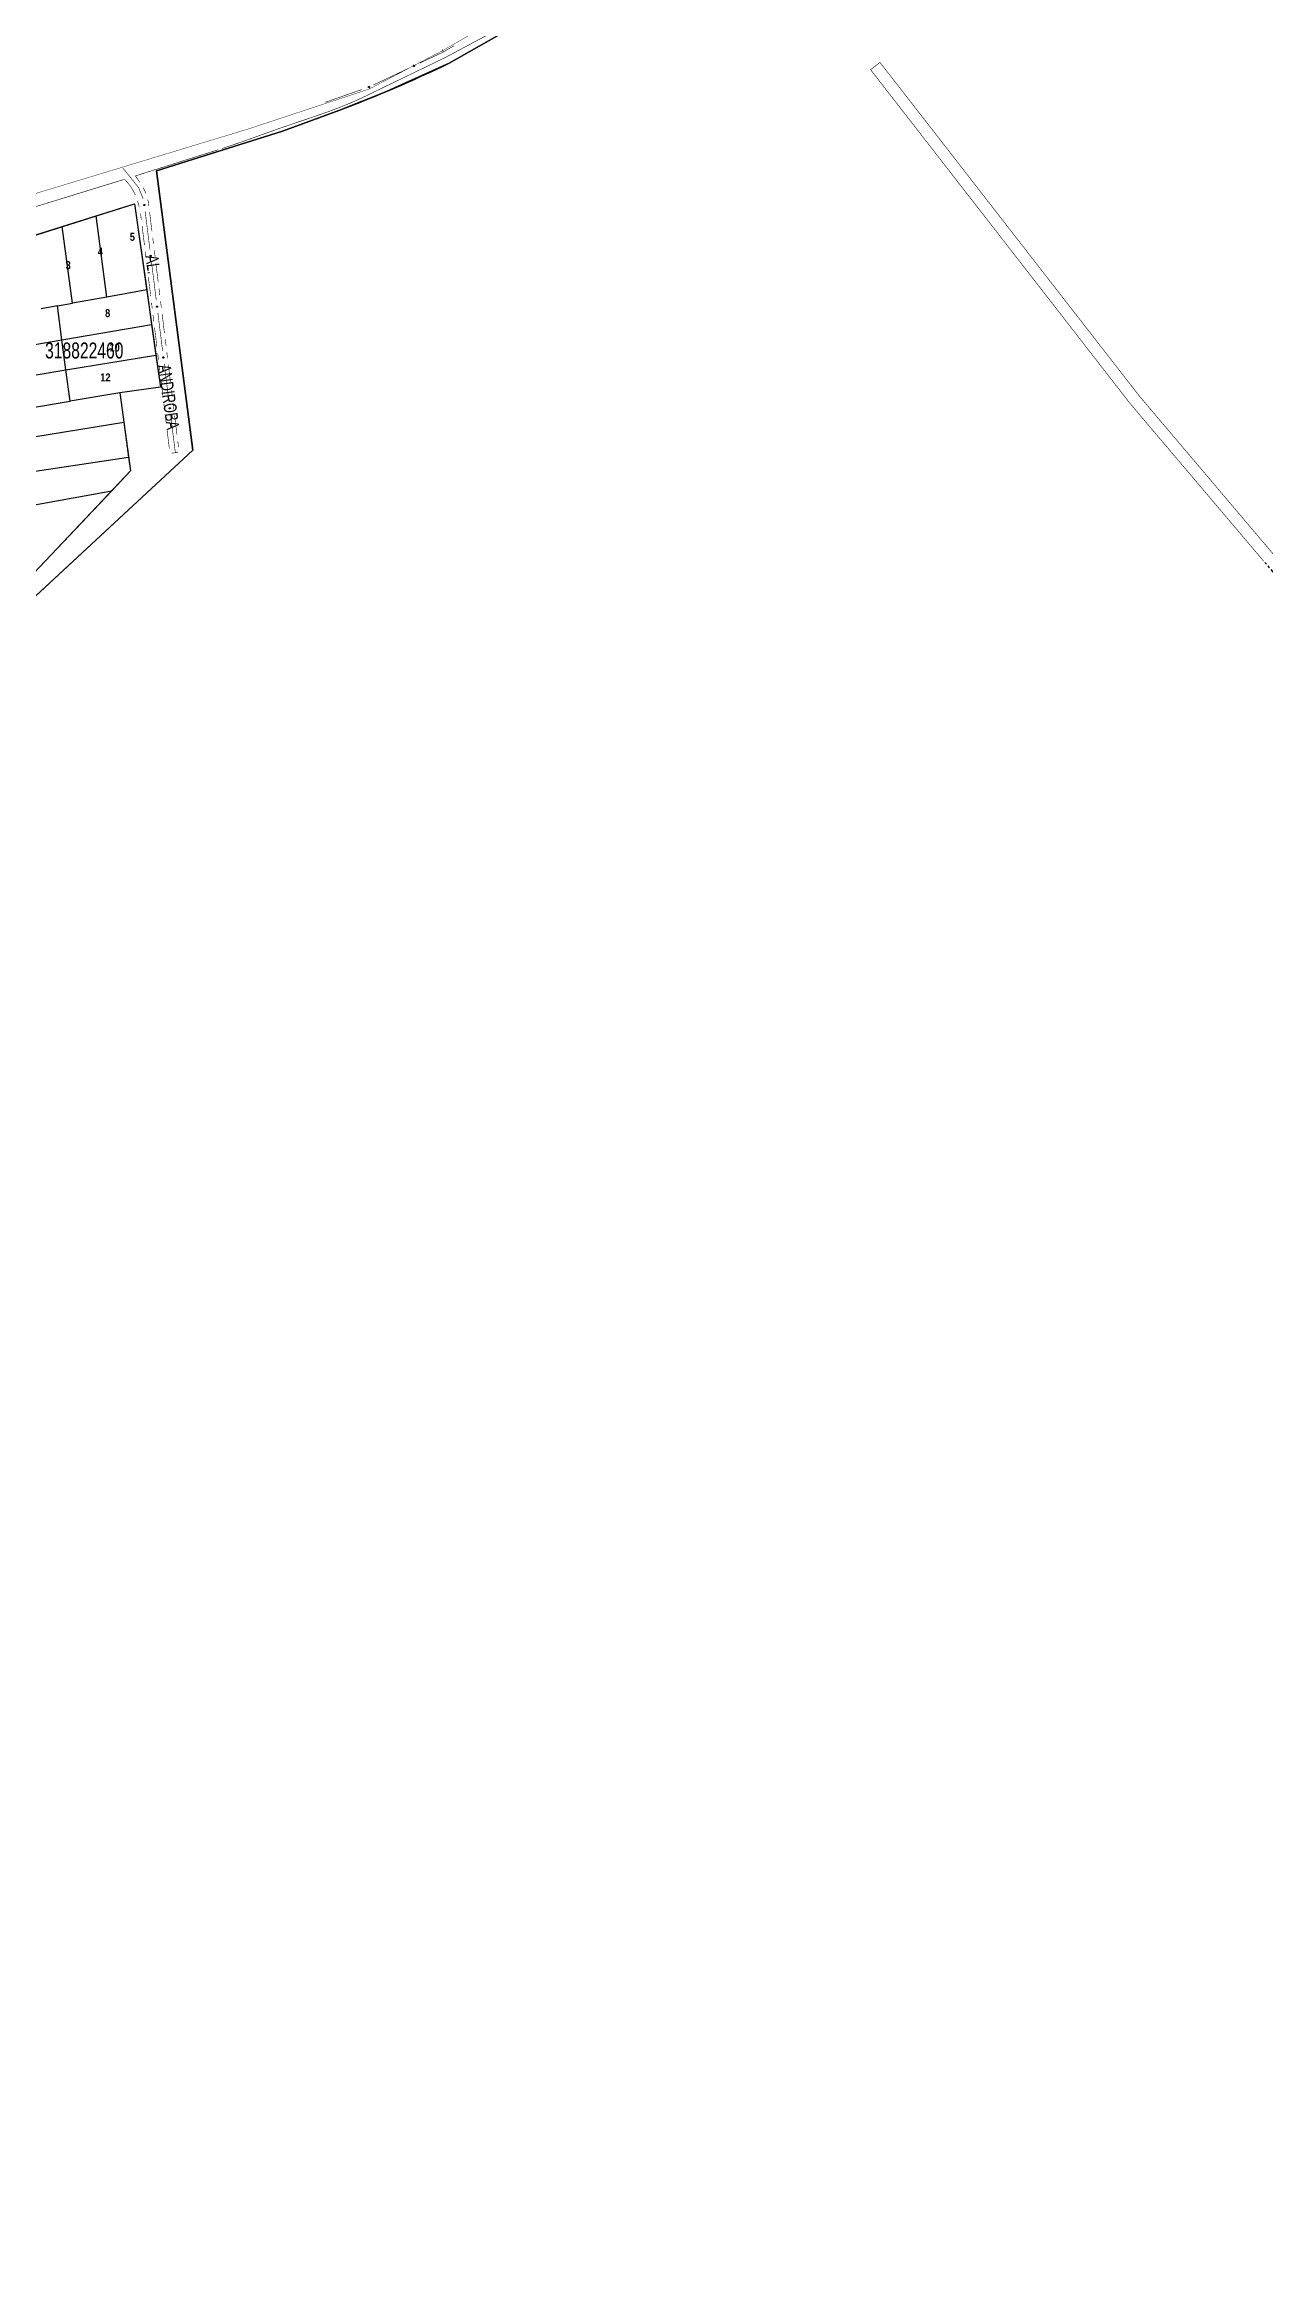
# Model space of a CAD drawing. Extents: x 203591 to 208218, y 4854879 to 4857795.
# Drawn here: x 205558 to 205939, y 4855493 to 4856185 of the extents above; entities that cross this region are included whole.
import ezdxf
from ezdxf.enums import TextEntityAlignment as Align

# ---------------------------------------------------------------- set-up
doc = ezdxf.new("R2010")
doc.units = 0
doc.header["$LTSCALE"] = 1.5
doc.header["$MEASUREMENT"] = 0
doc.linetypes.add('PHANTOMX2', pattern=[5, 2.5, -0.5, 0.5, -0.5, 0.5, -0.5])
for name, color, linetype in [('CD-MALHA-LOTES', 40, 'CONTINUOUS'), ('CD_TXT_QUADRA', 7, 'CONTINUOUS'), ('LM-LIM-SETOR-FISCAL', 7, 'CONTINUOUS'), ('RU-QUADRAS', 210, 'CONTINUOUS'), ('SV-EIXO-ROD-ESTR', 7, 'CONTINUOUS'), ('SV-EIXO-RUA-N-PAV', 6, 'CONTINUOUS'), ('SV-EST-M-N-PAV', 1, 'PHANTOMX2'), ('SV-EST-MUNIC-PAV', 20, 'CONTINUOUS'), ('SV-RUA-NAO-PAV-S-GUIA-C-GUIA', 7, 'PHANTOMX2'), ('SV-TXT-RUA-N-PAV-S-GUIA-C-GUIA', 7, 'CONTINUOUS'), ('Th_NmrPorta', 7, 'CONTINUOUS')]:
    doc.layers.add(name, color=color, linetype=linetype)
doc.styles.add('ARIAL', font='ARIAL.TTF')
doc.styles.get("Standard").update_dxf_attribs({"font": 'swisscbo.ttf'})
doc.linetypes.add('Limite', pattern='A,20,-3,[130,ltypeshp.shx,S=6.35,R=0,X=0,Y=0],-3,20', length=46)

msp = doc.modelspace()

# ---------------------------------------------------------------- linework, layer by layer
at = {"layer": 'CD-MALHA-LOTES', "linetype": 'Continuous', "flags": 128}
for points in [[(205706.25, 4856190.98), (205684.36, 4856178.6), (205664.07, 4856169.47), (205649.94, 4856163.84), (205632.26, 4856157.4), (205592.99, 4856144.99), (205604.26, 4856057.69), (205566.89, 4856023), (205206.64, 4855688.61)], [(205574.07, 4856130.88), (205586.05, 4856134.66), (205589.92, 4856107.76)], [(205553.6, 4856124.42), (205563.49, 4856127.54)], [(205563.49, 4856127.54), (205574.07, 4856130.88)], [(205566.69, 4856103.62), (205563.49, 4856127.54)], [(205577.44, 4856105.53), (205574.07, 4856130.88)], [(205561.98, 4856102.78), (205566.69, 4856103.62)], [(205577.44, 4856105.53), (205566.69, 4856103.62)], [(205589.92, 4856107.76), (205577.44, 4856105.53)], [(205589.92, 4856107.76), (205591.44, 4856096.99)], [(205561.98, 4856102.78), (205556.88, 4856101.87)], [(205563.41, 4856092.16), (205561.98, 4856102.78)], [(205563.41, 4856092.16), (205591.44, 4856096.99)], [(205591.44, 4856096.99), (205592.79, 4856087.41)], [(205537.33, 4856087.66), (205563.41, 4856092.16)], [(205564.67, 4856082.77), (205563.41, 4856092.16)], [(205564.67, 4856082.77), (205592.79, 4856087.41)], [(205592.79, 4856087.41), (205594.2, 4856077.36), (205581.46, 4856075.57)], [(205538.56, 4856078.45), (205564.67, 4856082.77)], [(205565.98, 4856072.99), (205564.67, 4856082.77)], [(205539.86, 4856068.64), (205565.98, 4856072.99)], [(205581.46, 4856075.57), (205565.98, 4856072.99)], [(205581.46, 4856075.57), (205582.72, 4856066.4)], [(205541.05, 4856059.71), (205582.72, 4856066.4)], [(205582.72, 4856066.4), (205584.22, 4856055.49)], [(205542.44, 4856049.21), (205584.22, 4856055.49)], [(205584.22, 4856055.49), (205584.81, 4856051.2)], [(205584.81, 4856051.2), (205578.97, 4856045.01)], [(205543.84, 4856038.68), (205578.97, 4856045.01)], [(205578.97, 4856045.01), (205558.18, 4856023)], [(205558.18, 4856023), (205547.7, 4856011.9)]]:
    msp.add_lwpolyline(points, dxfattribs=at)
at = {"layer": 'LM-LIM-SETOR-FISCAL', "linetype": 'Limite', "ltscale": 0.1, "const_width": 0.13, "flags": 128}
msp.add_lwpolyline([(205796.415, 4856248.315), (205682.51, 4856182.65), (205659.3, 4856170.51), (205621.44, 4856158.01), (205507.35, 4856123.37), (205407.36, 4856092.31), (205394.74, 4856089.5), (205362.25, 4856082.61), (205354.69, 4856080.34), (205337.55, 4856076.77), (205289.87, 4856073.56), (205229.36, 4856070.3), (205219.27, 4856069.56), (205147.92, 4856065.7), (205113.32, 4856064.4), (205090.92, 4856063.16), (205009.9, 4856058.92), (204851.88, 4856050.7), (204687.08, 4856042.13), (204637.14, 4856038.78), (204603.03, 4856036.66), (204553.89, 4856035.32), (204520.66, 4856035.13), (204502.57, 4856037.61), (204484.57, 4856041.23), (204412.67, 4856060.75), (204330.68, 4856083.79), (204299.16, 4856093.11), (204270.41, 4856101.78), (204253.26, 4856107.22), (204244.69, 4856110.17), (204218.41, 4856111.79), (204202.69, 4856112.17), (204189.55, 4856111.98), (204142.89, 4856109.12), (204035.38, 4856102.27), (203993.42, 4856098.93), (203985.94, 4856098.57), (203969, 4856097.51), (203907.01, 4856092.75), (203828.45, 4856087.6), (203806.83, 4856085.89), (203745.43, 4856081.58), (203724.99, 4856080.15), (203677.22, 4856076.56), (203633.71, 4856071.22), (203591.04, 4856063.51), (203660.37, 4856023.03), (203705.27, 4855996.41), (203743.77, 4855973.31), (203818.31, 4855928.72), (203887.09, 4855887.86), (203952.66, 4855848.85), (204025, 4855805.96), (204088.2, 4855766.95), (204107.49, 4855755.62), (204177.8, 4855715.26), (204283.05, 4855651.55), (204316.3, 4855629.3), (204344.05, 4855608.74), (204359.413431, 4855596.133587), (204366.73, 4855590.13), (204395.58, 4855561.78), (204414.87, 4855540.12), (204436.53, 4855514.57), (204458.95, 4855485.04), (204486.36, 4855444.86), (204505.82, 4855416.26), (204534.16, 4855377.59), (204568.85, 4855328.27), (204604.98, 4855276.24), (204637.1, 4855229.79), (204661.77, 4855193.9), (204679.77, 4855167.91), (204703.32, 4855133.45), (204736.81, 4855084.64), (204752.67, 4855062.31), (204783.23, 4855019.37), (204803.12, 4854991.18), (204834.249649, 4854948.199642), (204845.64, 4854959.83), (204876.75, 4854964.71), (204914.35, 4854970.84), (204996.87, 4854983.31), (205090.66, 4854997.71), (205105.98, 4854999.94), (205187.94, 4855012.05), (205245.94, 4855021.11), (205272.68, 4855025.85), (205289.82, 4855028.52), (205353.63, 4855038.1), (205379.87, 4855044.32), (205380.17, 4855053.59), (205399.55, 4855054.95), (205426.54, 4855056.03), (205437.99, 4855056.62), (205499.63, 4855060.67), (205539.31, 4855063.19), (205567.09, 4855064.98), (205582.41, 4855066.09), (205635.91, 4855070), (205692.95, 4855073.42), (205739.37, 4855076.32), (205755.85, 4855076.88), (205779.09, 4855078.91), (205796.39, 4855080.33), (205832.27, 4855082.2), (205855.36, 4855083.58), (205884.96, 4855084.97), (205904.85, 4855085.43), (205945.85, 4855088.06), (205975.45, 4855089.94), (205990.04, 4855090.61), (206010.45, 4855091.62), (206021.42, 4855091.93), (206022.38, 4855094.63), (206023.19, 4855099.07), (206023.73, 4855105.32), (206023.73, 4855114.57), (206023.61, 4855122.77), (206023.73, 4855128.91), (206023.31, 4855148.74), (206059.09, 4855155.08), (206090.43, 4855139.24), (206138.56, 4855111.07), (206178.75, 4855088.19), (206206.79, 4855072.52), (206222.46, 4855062.86), (206230.38, 4855057.64), (206237.19, 4855052.51), (206245.02, 4855046.96), (206277.61, 4855028.92), (206315.11, 4855009.06), (206322.43, 4855004.94), (206334.61, 4854998.15), (206344.05, 4854991.94), (206370.01, 4854978.16), (206377.13, 4854974.52), (206383.62, 4854970.88), (206391.86, 4854965.97), (206400.96, 4854960.99), (206409.67, 4854956.24), (206418.06, 4854951.81), (206428.03, 4854946.58), (206436.74, 4854941.99), (206446.39, 4854936.45), (206454.94, 4854931.86), (206463.33, 4854927.27), (206473.94, 4854921.41), (206483.44, 4854916.66), (206493.49, 4854911.28), (206502.2, 4854906.53), (206509.16, 4854902.73), (206517.55, 4854899.17), (206528.48, 4854896), (206549.69, 4854889.67), (206564.41, 4854883.97), (206567.2, 4854879.08), (206570.83, 4854883.26), (206576.05, 4854891.17), (206582.86, 4854902.57), (206588.24, 4854910.17), (206594.1, 4854919.67), (206601.38, 4854929.09), (206611.99, 4854937.95), (206625.76, 4854949.98), (206640.32, 4854965.18), (206646.34, 4854973.73), (206650.93, 4854980.7), (206656.31, 4854989.4), (206659.8, 4854993.84), (206666.37, 4855000.56), (206674.91, 4855008.32), (206682.51, 4855016.24), (206687.1, 4855021.3), (206689.8, 4855026.21), (206695.97, 4855035.87), (206702.46, 4855046.95), (206709.74, 4855060.01), (206715.44, 4855068.88), (206721.77, 4855075.21), (206727.79, 4855082.65), (206732.22, 4855088.66), (206736.5, 4855097.05), (206739.58, 4855106.79), (206740.85, 4855116.29), (206741.17, 4855125.63), (206741.64, 4855134.02), (206741.17, 4855142.09), (206742.12, 4855150.72), (206742.75, 4855160.06), (206742.43, 4855173.36), (206743.07, 4855183.81), (206745.76, 4855192.36), (206748.45, 4855197.74), (206758.11, 4855205.5), (206768.24, 4855208.82), (206775.2, 4855210.56), (206778.84, 4855212.3), (206783.44, 4855216.26), (206786.6, 4855221.64), (206789.29, 4855225.29), (206792.14, 4855229.4), (206795.63, 4855232.73), (206801.01, 4855234.47), (206808.45, 4855236.21), (206816.52, 4855237.63), (206822.22, 4855240.17), (206827.6, 4855242.54), (206831.4, 4855244.28), (206836.63, 4855244.44), (206839.95, 4855243.97), (206842.19, 4855243.65), (206845.62, 4855240.46), (206849.62, 4855235.99), (206854.58, 4855232.12), (206859.64, 4855229.78), (206864.76, 4855227.39), (206870.2, 4855225.04), (206874.73, 4855222.3), (206878.92, 4855219.29), (206882.98, 4855215.83), (206887.98, 4855212.7), (206893.95, 4855209.85), (206900.29, 4855207.85), (206907.15, 4855206.19), (206913.73, 4855205.04), (206920.81, 4855203.6), (206927.56, 4855201.94), (206933.6, 4855200.48), (206939.89, 4855199.17), (206945.67, 4855197.5), (206951.88, 4855196.77), (206955.646692, 4855197.169441), (206957.306662, 4855197.34315), (206961.862616, 4855199.664984), (206966.527907, 4855198.429918), (206972.051755, 4855197.762708), (206977.408644, 4855196.392723), (206983.226231, 4855195.866614), (206988.517313, 4855195.575902), (206994.381656, 4855194.986132), (206999.439545, 4855194.39722), (207005.614593, 4855193.621657), (207012.363297, 4855193.601324), (207017.572169, 4855195.36525), (207023.03395, 4855199.405412), (207027.732957, 4855202.047994), (207032.274552, 4855204.906141), (207036.833943, 4855207.976499), (207041.709791, 4855210.664404), (207047.645836, 4855212.460922), (207053.627362, 4855214.050921), (207060.025663, 4855216.416757), (207065.622577, 4855219.182648), (207071.297192, 4855222.28006), (207076.000549, 4855226.442043), (207079.81713, 4855231.025691), (207081.103271, 4855236.760794), (207082.59759, 4855241.307754), (207088.023389, 4855243.939561), (207090.578395, 4855249.590665), (207089.808985, 4855256.17649), (207088.296416, 4855261.394437), (207091.682817, 4855264.782116), (207096.437455, 4855266.14688), (207101.10609, 4855269.633922), (207105.023599, 4855274.180832), (207109.741577, 4855275.556417), (207115.560457, 4855275.105675), (207120.834136, 4855274.222138), (207125.843848, 4855273.366924), (207131.736831, 4855271.630579), (207137.125757, 4855270.101991), (207140.28442, 4855270.079902), (207149.515925, 4855272.920652), (207159.750695, 4855279.150512), (207168.205506, 4855287.160332), (207178.440276, 4855293.835183), (207190.455007, 4855299.175063), (207198.909818, 4855306.294903), (207210.479558, 4855312.524764), (207226.054209, 4855320.312089), (207238.95892, 4855331.88183), (207248.7487, 4855350.571411), (207250.973651, 4855379.940753), (207256.758521, 4855404.860194), (207263.433371, 4855423.994765), (207271.888182, 4855446.689256), (207282.567942, 4855472.943668), (207294.805168, 4855494.970674), (207326.84445, 4855524.340016), (207365.558582, 4855558.159258), (207387.072345, 4855586.866424), (207407.157013, 4855615.155159), (207422.962295, 4855638.924947), (207434.532036, 4855666.069339), (207438.091956, 4855689.65381), (207436.311996, 4855734.152813), (207437.646966, 4855776.64936), (207435.867006, 4855804.683732), (207437.201976, 4855838.502973), (207442.986846, 4855862.087445), (207450.106687, 4855888.786846), (207460.341457, 4855908.811397), (207484.893222, 4855935.842551), (207514.888754, 4855951.474025), (207555.868566, 4855955.698748), (207618.394465, 4855944.291996), (207657.684388, 4855935.842551), (207679.230475, 4855930.772883), (207701.081061, 4855927.500978), (207727.335472, 4855933.285849), (207757.594794, 4855943.075629), (207797.198906, 4855948.41551), (207840.362939, 4855943.520619), (207880.857031, 4855931.060899), (207908.46854, 4855922.081144), (207928.081857, 4855916.750273), (207978.978222, 4855907.32502), (207988.919986, 4855905.773418), (208022.363859, 4855902.136547), (208058.853041, 4855901.246567), (208090.002343, 4855903.026527), (208114.955167, 4855908.683361), (208130.682304, 4855913.813432), (208161.847626, 4855928.407512), (208188.891822, 4855948.61949), (208218.286591, 4855981.057933), (208187.445907, 4855991.449903), (208165.321069, 4856010.222493), (208159.224361, 4856022.94), (208156.58974, 4856039.12589), (208148.685879, 4856065.472094), (208141.72335, 4856085.385589), (208131.121743, 4856100.600365), (208114.978287, 4856123.563692), (208106.091421, 4856139.449948), (208093.205298, 4856162.116022), (208084.73682, 4856199.326829), (208076.797221, 4856229.27502), (208073.616124, 4856257.1496), (208067.838157, 4856284.431712), (208065.021572, 4856320.096316), (208063.518292, 4856367.226456), (208062.416051, 4856397.165935), (208051.054374, 4856419.94066), (208041.168955, 4856425.250761), (208034.147983, 4856457.455812), (208021.67975, 4856492.348298), (208031.159526, 4856541.689942), (208020.976111, 4856586.808408), (208019.467809, 4856600.268866), (208028.327718, 4856624.553543), (208027.926294, 4856671.90573), (208026.162133, 4856750.628679), (208030.440265, 4856795.701991), (208034.406877, 4856848.418794), (208036.125381, 4856871.257936), (208022.299519, 4856927.922659), (208010.560024, 4856953.886397), (208008.303255, 4856989.771934), (207999.795743, 4857038.357717), (207992.204293, 4857055.360826), (207973.187812, 4857100.767903), (207964.482023, 4857136.653753), (207955.32649, 4857174.790688), (207947.06, 4857205.66), (207936.24, 4857242.09), (207927.67, 4857273.58), (207918.98, 4857320.37), (207891.61, 4857379.79), (207864.78, 4857442.58), (207832.53, 4857508.13), (207814.62, 4857556.12), (207809.96, 4857575.68), (207785.03, 4857617.04), (207772.89, 4857638.07), (207748.63, 4857685.56), (207726.14, 4857726.05), (207670.54, 4857791.94), (207637.716929, 4857752.579866), (207327.499503, 4857249.046871), (207320.676618, 4857251.493261), (207314.080136, 4857253.877844), (207301.63279, 4857226.347664), (207278.712679, 4857178.433894), (207276.5774, 4857174.787641), (207262.892453, 4857152.57806), (207252.462304, 4857134.399802), (207240.885989, 4857115.917861), (207229.906692, 4857098.269253), (207214.91377, 4857077.033986), (207202.397592, 4857060.643753), (207187.795384, 4857042.763498), (207183.851205, 4857038.068132), (207172.84771, 4857025.964287), (207149.87276, 4857002.228535), (207122.979462, 4856978.24558), (207115.279823, 4856971.792429), (207096.554824, 4856956.721089), (207093.179038, 4856954.256239), (207063.969674, 4856931.265115), (207039.009706, 4856911.05036), (207002.55255, 4856880.952023), (206995.622513, 4856875.427191), (206955.697742, 4856843.197587), (206925.76, 4856819.17), (206889.95, 4856790.29), (206863.87, 4856769.12), (206847.05, 4856755.62), (206812.934473, 4856729.478313), (206791.2, 4856713), (206771.48, 4856697.98), (206751.62, 4856684.07), (206724.81, 4856665.42), (206695.34, 4856644.45), (206670.42, 4856628.03), (206663.08, 4856623.07), (206633.21, 4856602.21), (206600.85, 4856580.16), (206591.4, 4856573.83), (206573.31, 4856561.53), (206563.13, 4856555.38), (206553.22, 4856549.54), (206544.9, 4856545.03), (206536.19, 4856541.04), (206524.84, 4856536.19), (206513.22, 4856531.58), (206498.3, 4856526.31), (206481.81, 4856521.39), (206460.98, 4856515.61), (206436.55, 4856509.25), (206404.85, 4856501.32), (206376.503498, 4856494.172169), (206338.854515, 4856484.264542), (206332.61, 4856481.61), (206321.41, 4856478.45), (206309.98, 4856474.91), (206297.27, 4856470.73), (206283.09, 4856465.93), (206265.98, 4856460.4), (206237.37, 4856450.17), (206227.79, 4856446.64), (206207.64, 4856438.98), (206187.88, 4856431.02), (206170.1, 4856423.58), (206145.59, 4856412.49), (206123.09, 4856402.3), (206095.56, 4856389.84), (206084.72388, 4856385.188271), (206064.4, 4856375.95), (206043.92, 4856366.69), (206002.95, 4856348.23), (205973.98, 4856334.81), (205918.83, 4856309.59), (205889.94, 4856296.39), (205871.28, 4856287.81), (205863.09, 4856283.51), (205834.67, 4856269.04), (205796.415, 4856248.315)], dxfattribs=at)
at = {"layer": 'RU-QUADRAS', "color": 6, "linetype": 'Continuous'}
msp.add_lwpolyline([(205206.64, 4855688.61), (205604.26, 4856057.69), (205592.99, 4856144.99), (205632.26, 4856157.4), (205649.94, 4856163.84, 0.021838467), (205684.36, 4856178.6), (205706.25, 4856190.98), (205796.4, 4856243.75), (205927.32, 4856304.53), (205945.09, 4856313.2), (206104.89, 4856383.35), (206173.94, 4856414.76), (206191.54, 4856422.12, -0.0212112611), (206324.14, 4856469.23, -0.0060416522), (206407.27, 4856492.01), (206463.47, 4856506.32), (206501.28, 4856517.16, 0.0420252651), (206557.96, 4856541.16), (206578.5, 4856553.42)], format="xyb", dxfattribs=at)
msp.add_lwpolyline([(205533.31, 4856117.98), (205586.05, 4856134.66), (205594.2, 4856077.36), (205581.46, 4856075.57), (205584.81, 4856051.2), (205547.7, 4856011.9, -0.0055685106)], format="xyb", close=True, dxfattribs=at)
at = {"layer": 'SV-EIXO-ROD-ESTR', "const_width": 0.18, "flags": 128}
for points in [[(205675.192441, 4856178.660542), (205682.42737, 4856182.074603)], [(205682.42737, 4856182.074603), (205682.46, 4856182.09)], [(205682.46, 4856182.09), (205685.890396, 4856184.076213)], [(205660.722584, 4856171.832422), (205671.574977, 4856176.953512)], [(205645.680329, 4856166.401993), (205657.007373, 4856170.364072)]]:
    msp.add_lwpolyline(points, dxfattribs=at)
at = {"layer": 'SV-EIXO-ROD-ESTR', "flags": 128}
for points in [[(205673.206792, 4856177.845264), (205673.222655, 4856177.891528), (205673.24575, 4856177.928046), (205673.273778, 4856177.95296), (205673.304286, 4856177.968517), (205673.33729, 4856177.980918), (205673.373324, 4856177.986079), (205673.414586, 4856177.982949), (205673.461107, 4856177.967361), (205673.496961, 4856177.941245), (205673.522857, 4856177.915073), (205673.540911, 4856177.884195), (205673.55242, 4856177.851931), (205673.556544, 4856177.814324), (205673.552963, 4856177.77254), (205673.536157, 4856177.726141), (205673.51327, 4856177.690495), (205673.485527, 4856177.667109), (205673.45437, 4856177.649155), (205673.420523, 4856177.636898), (205673.385123, 4856177.632036), (205673.343059, 4856177.635717), (205673.297483, 4856177.652911), (205673.26167, 4856177.675332), (205673.2379, 4856177.702739), (205673.220915, 4856177.733812), (205673.208075, 4856177.766764), (205673.201379, 4856177.80277), (205673.206792, 4856177.845264)], [(205659.163083, 4856171.218236), (205659.178946, 4856171.264501), (205659.20204, 4856171.301019), (205659.230068, 4856171.325933), (205659.260577, 4856171.34149), (205659.293581, 4856171.353891), (205659.329615, 4856171.359052), (205659.370877, 4856171.355921), (205659.417398, 4856171.340334), (205659.453252, 4856171.314217), (205659.479147, 4856171.288046), (205659.497202, 4856171.257167), (205659.508711, 4856171.224904), (205659.512834, 4856171.187297), (205659.509254, 4856171.145513), (205659.492448, 4856171.099113), (205659.469561, 4856171.063467), (205659.441818, 4856171.040081), (205659.41066, 4856171.022127), (205659.376814, 4856171.009871), (205659.341414, 4856171.005009), (205659.29935, 4856171.00869), (205659.253773, 4856171.025884), (205659.21796, 4856171.048305), (205659.194191, 4856171.075712), (205659.177206, 4856171.106785), (205659.164366, 4856171.139737), (205659.157669, 4856171.175742), (205659.163083, 4856171.218236)]]:
    msp.add_lwpolyline(points, close=True, dxfattribs=at)
for points in [[(205673.201379, 4856177.80277), (205673.461107, 4856177.967361)], [(205673.205613, 4856177.822749), (205673.435462, 4856177.97195)], [(205673.206792, 4856177.845264), (205673.414586, 4856177.982949)], [(205673.208075, 4856177.766764), (205673.496961, 4856177.941245)], [(205673.209065, 4856177.786658), (205673.474701, 4856177.952745)], [(205673.216457, 4856177.870113), (205673.387446, 4856177.980977)], [(205673.217453, 4856177.752895), (205673.504649, 4856177.927648)], [(205673.220915, 4856177.733812), (205673.522857, 4856177.915073)], [(205673.222655, 4856177.891528), (205673.373324, 4856177.986079)], [(205673.231941, 4856177.718994), (205673.531409, 4856177.89652)], [(205673.23573, 4856177.912402), (205673.347722, 4856177.978829)], [(205673.2379, 4856177.702739), (205673.540911, 4856177.884195)], [(205673.24575, 4856177.928046), (205673.33729, 4856177.980918)], [(205673.253252, 4856177.689821), (205673.54415, 4856177.866321)], [(205673.26167, 4856177.675332), (205673.55242, 4856177.851931)], [(205673.281966, 4856177.664142), (205673.550652, 4856177.83016)], [(205673.297483, 4856177.652911), (205673.556544, 4856177.814324)], [(205673.323091, 4856177.647336), (205673.552219, 4856177.79167)], [(205673.343059, 4856177.635717), (205673.552963, 4856177.77254)], [(205673.368056, 4856177.638378), (205673.537742, 4856177.74561)], [(205673.385123, 4856177.632036), (205673.536157, 4856177.726141)], [(205673.406477, 4856177.636894), (205673.51912, 4856177.705137)], [(205673.420523, 4856177.636898), (205673.51327, 4856177.690495)], [(205659.157669, 4856171.175742), (205659.417398, 4856171.340334)], [(205659.161904, 4856171.195722), (205659.391753, 4856171.344922)], [(205659.163083, 4856171.218236), (205659.370877, 4856171.355921)], [(205659.164366, 4856171.139737), (205659.453252, 4856171.314217)], [(205659.165356, 4856171.15963), (205659.430991, 4856171.325718)], [(205659.172747, 4856171.243086), (205659.343737, 4856171.35395)], [(205659.173743, 4856171.125868), (205659.46094, 4856171.300621)], [(205659.177206, 4856171.106785), (205659.479147, 4856171.288046)], [(205659.178946, 4856171.264501), (205659.329615, 4856171.359052)], [(205659.188232, 4856171.091967), (205659.487699, 4856171.269493)], [(205659.192021, 4856171.285375), (205659.304013, 4856171.351801)], [(205659.194191, 4856171.075712), (205659.497202, 4856171.257167)], [(205659.20204, 4856171.301019), (205659.293581, 4856171.353891)], [(205659.209542, 4856171.062794), (205659.500441, 4856171.239294)], [(205659.21796, 4856171.048305), (205659.508711, 4856171.224904)], [(205659.238257, 4856171.037115), (205659.506943, 4856171.203133)], [(205659.253773, 4856171.025884), (205659.512834, 4856171.187297)], [(205659.279381, 4856171.020309), (205659.508509, 4856171.164643)], [(205659.29935, 4856171.00869), (205659.509254, 4856171.145513)], [(205659.324347, 4856171.011351), (205659.494033, 4856171.118582)], [(205659.341414, 4856171.005009), (205659.492448, 4856171.099113)], [(205659.362767, 4856171.009867), (205659.475411, 4856171.07811)], [(205659.376814, 4856171.009871), (205659.469561, 4856171.063467)]]:
    msp.add_lwpolyline(points, dxfattribs=at)
at = {"layer": 'SV-EIXO-RUA-N-PAV', "const_width": 0.18, "flags": 128}
for points in [[(205682.315202, 4856182.911269), (205682.46, 4856182.09)], [(205582.855096, 4856145.377672), (205582.410092, 4856145.934568)], [(205587.4, 4856139.69), (205582.855096, 4856145.377672)], [(205587.666639, 4856139.021737), (205587.4, 4856139.69)], [(205588.778414, 4856136.235349), (205587.666639, 4856139.021737)], [(205590.908721, 4856120.396652), (205589.421606, 4856132.304149)], [(205592.891541, 4856104.519989), (205591.404426, 4856116.427486)], [(205594.874361, 4856088.643326), (205593.387246, 4856100.550823)], [(205596.85718, 4856072.766663), (205595.370066, 4856084.67416)], [(205598.84, 4856056.89), (205597.352885, 4856068.797497)]]:
    msp.add_lwpolyline(points, dxfattribs=at)
at = {"layer": 'SV-EIXO-RUA-N-PAV', "flags": 128}
for points in [[(205589.082328, 4856134.132517), (205589.043304, 4856134.161998), (205589.015793, 4856134.195316), (205589.000845, 4856134.229708), (205588.995561, 4856134.263544), (205588.994054, 4856134.298769), (205589.00037, 4856134.334618), (205589.016194, 4856134.372854), (205589.045493, 4856134.412208), (205589.081476, 4856134.438147), (205589.11441, 4856134.454606), (205589.149375, 4856134.462147), (205589.183619, 4856134.463037), (205589.22064, 4856134.455245), (205589.259231, 4856134.438831), (205589.29809, 4856134.408412), (205589.324837, 4856134.375564), (205589.338422, 4856134.341918), (205589.345781, 4856134.306719), (205589.346888, 4856134.270738), (205589.340485, 4856134.235584), (205589.323889, 4856134.196758), (205589.293357, 4856134.158802), (205589.260899, 4856134.131751), (205589.227453, 4856134.117698), (205589.192636, 4856134.111233), (205589.157324, 4856134.109292), (205589.121023, 4856134.114141), (205589.082328, 4856134.132517)], [(205591.065148, 4856118.255854), (205591.026123, 4856118.285335), (205590.998612, 4856118.318653), (205590.983665, 4856118.353045), (205590.978381, 4856118.386881), (205590.976874, 4856118.422106), (205590.98319, 4856118.457955), (205590.999014, 4856118.496191), (205591.028313, 4856118.535545), (205591.064295, 4856118.561484), (205591.09723, 4856118.577943), (205591.132195, 4856118.585484), (205591.166438, 4856118.586374), (205591.203459, 4856118.578582), (205591.242051, 4856118.562168), (205591.28091, 4856118.531749), (205591.307657, 4856118.498901), (205591.321241, 4856118.465255), (205591.3286, 4856118.430056), (205591.329708, 4856118.394075), (205591.323305, 4856118.358921), (205591.306708, 4856118.320095), (205591.276177, 4856118.282139), (205591.243719, 4856118.255088), (205591.210273, 4856118.241035), (205591.175456, 4856118.23457), (205591.140144, 4856118.232629), (205591.103843, 4856118.237478), (205591.065148, 4856118.255854)], [(205593.047967, 4856102.379191), (205593.008943, 4856102.408672), (205592.981432, 4856102.44199), (205592.966485, 4856102.476382), (205592.961201, 4856102.510219), (205592.959694, 4856102.545443), (205592.96601, 4856102.581292), (205592.981833, 4856102.619528), (205593.011132, 4856102.658882), (205593.047115, 4856102.684821), (205593.080049, 4856102.70128), (205593.115014, 4856102.708821), (205593.149258, 4856102.709712), (205593.186279, 4856102.701919), (205593.224871, 4856102.685505), (205593.26373, 4856102.655087), (205593.290477, 4856102.622238), (205593.304061, 4856102.588592), (205593.31142, 4856102.553393), (205593.312527, 4856102.517413), (205593.306125, 4856102.482258), (205593.289528, 4856102.443432), (205593.258997, 4856102.405476), (205593.226539, 4856102.378425), (205593.193092, 4856102.364372), (205593.158275, 4856102.357907), (205593.122964, 4856102.355966), (205593.086663, 4856102.360815), (205593.047967, 4856102.379191)], [(205595.030787, 4856086.502528), (205594.991763, 4856086.532009), (205594.964252, 4856086.565327), (205594.949304, 4856086.59972), (205594.94402, 4856086.633556), (205594.942513, 4856086.66878), (205594.948829, 4856086.704629), (205594.964653, 4856086.742865), (205594.993952, 4856086.782219), (205595.029935, 4856086.808159), (205595.062869, 4856086.824617), (205595.097834, 4856086.832158), (205595.132078, 4856086.833049), (205595.169099, 4856086.825256), (205595.20769, 4856086.808842), (205595.246549, 4856086.778424), (205595.273296, 4856086.745575), (205595.286881, 4856086.711929), (205595.29424, 4856086.67673), (205595.295347, 4856086.64075), (205595.288944, 4856086.605595), (205595.272348, 4856086.566769), (205595.241816, 4856086.528813), (205595.209358, 4856086.501762), (205595.175912, 4856086.487709), (205595.141095, 4856086.481244), (205595.105783, 4856086.479303), (205595.069482, 4856086.484152), (205595.030787, 4856086.502528)], [(205597.013607, 4856070.625865), (205596.974582, 4856070.655346), (205596.947071, 4856070.688664), (205596.932124, 4856070.723057), (205596.92684, 4856070.756893), (205596.925333, 4856070.792117), (205596.931649, 4856070.827966), (205596.947473, 4856070.866202), (205596.976772, 4856070.905556), (205597.012754, 4856070.931496), (205597.045689, 4856070.947954), (205597.080654, 4856070.955495), (205597.114897, 4856070.956386), (205597.151918, 4856070.948593), (205597.19051, 4856070.932179), (205597.229369, 4856070.901761), (205597.256116, 4856070.868912), (205597.2697, 4856070.835266), (205597.277059, 4856070.800067), (205597.278167, 4856070.764087), (205597.271764, 4856070.728932), (205597.255168, 4856070.690106), (205597.224636, 4856070.65215), (205597.192178, 4856070.625099), (205597.158732, 4856070.611046), (205597.123915, 4856070.604581), (205597.088603, 4856070.60264), (205597.052302, 4856070.607489), (205597.013607, 4856070.625865)]]:
    msp.add_lwpolyline(points, close=True, dxfattribs=at)
for points in [[(205589.015793, 4856134.195316), (205588.994054, 4856134.298769)], [(205589.027539, 4856134.180923), (205588.999288, 4856134.308032)], [(205589.043304, 4856134.161998), (205589.00037, 4856134.334618)], [(205589.061724, 4856134.149439), (205589.009617, 4856134.34645)], [(205589.082328, 4856134.132517), (205589.016194, 4856134.372854)], [(205589.103356, 4856134.124386), (205589.033147, 4856134.389267)], [(205589.121023, 4856134.114141), (205589.045493, 4856134.412208)], [(205589.138728, 4856134.116427), (205589.063615, 4856134.420575)], [(205589.157324, 4856134.109292), (205589.081476, 4856134.438147)], [(205589.173423, 4856134.113885), (205589.09679, 4856134.441219)], [(205589.192636, 4856134.111233), (205589.11441, 4856134.454606)], [(205589.210151, 4856134.117097), (205589.134703, 4856134.456955)], [(205589.227453, 4856134.117698), (205589.149375, 4856134.462147)], [(205589.244509, 4856134.128263), (205589.167368, 4856134.45966)], [(205589.260899, 4856134.131751), (205589.183619, 4856134.463037)], [(205589.277853, 4856134.147554), (205589.203756, 4856134.454578)], [(205589.293357, 4856134.158802), (205589.22064, 4856134.455245)], [(205589.306629, 4856134.1814), (205589.24082, 4856134.444081)], [(205589.323889, 4856134.196758), (205589.259231, 4856134.438831)], [(205589.329144, 4856134.221341), (205589.280083, 4856134.415981)], [(205589.340485, 4856134.235584), (205589.29809, 4856134.408412)], [(205589.342518, 4856134.257389), (205589.312744, 4856134.385682)], [(205589.346888, 4856134.270738), (205589.324837, 4856134.375564)], [(205590.998612, 4856118.318653), (205590.976874, 4856118.422106)], [(205591.010359, 4856118.30426), (205590.982108, 4856118.431369)], [(205591.026123, 4856118.285335), (205590.98319, 4856118.457955)], [(205591.044543, 4856118.272776), (205590.992436, 4856118.469787)], [(205591.065148, 4856118.255854), (205590.999014, 4856118.496191)], [(205591.086176, 4856118.247723), (205591.015967, 4856118.512604)], [(205591.103843, 4856118.237478), (205591.028313, 4856118.535545)], [(205591.121548, 4856118.239765), (205591.046435, 4856118.543912)], [(205591.140144, 4856118.232629), (205591.064295, 4856118.561484)], [(205591.156243, 4856118.237222), (205591.07961, 4856118.564556)], [(205591.175456, 4856118.23457), (205591.09723, 4856118.577943)], [(205591.19297, 4856118.240434), (205591.117523, 4856118.580292)], [(205591.210273, 4856118.241035), (205591.132195, 4856118.585484)], [(205591.227329, 4856118.2516), (205591.150188, 4856118.582997)], [(205591.243719, 4856118.255088), (205591.166438, 4856118.586374)], [(205591.260673, 4856118.270891), (205591.186576, 4856118.577915)], [(205591.276177, 4856118.282139), (205591.203459, 4856118.578582)], [(205591.289449, 4856118.304737), (205591.22364, 4856118.567418)], [(205591.306708, 4856118.320095), (205591.242051, 4856118.562168)], [(205591.311963, 4856118.344678), (205591.262903, 4856118.539318)], [(205591.323305, 4856118.358921), (205591.28091, 4856118.531749)], [(205591.325338, 4856118.380726), (205591.295564, 4856118.509019)], [(205591.329708, 4856118.394075), (205591.307657, 4856118.498901)], [(205592.981432, 4856102.44199), (205592.959694, 4856102.545443)], [(205592.993178, 4856102.427597), (205592.964928, 4856102.554706)], [(205593.008943, 4856102.408672), (205592.96601, 4856102.581292)], [(205593.027363, 4856102.396113), (205592.975256, 4856102.593124)], [(205593.047967, 4856102.379191), (205592.981833, 4856102.619528)], [(205593.068995, 4856102.37106), (205592.998786, 4856102.635941)], [(205593.086663, 4856102.360815), (205593.011132, 4856102.658882)], [(205593.104367, 4856102.363102), (205593.029254, 4856102.667249)], [(205593.122964, 4856102.355966), (205593.047115, 4856102.684821)], [(205593.139063, 4856102.360559), (205593.062429, 4856102.687893)], [(205593.158275, 4856102.357907), (205593.080049, 4856102.70128)], [(205593.17579, 4856102.363771), (205593.100343, 4856102.703629)], [(205593.193092, 4856102.364372), (205593.115014, 4856102.708821)], [(205593.210149, 4856102.374937), (205593.133008, 4856102.706334)], [(205593.226539, 4856102.378425), (205593.149258, 4856102.709712)], [(205593.243493, 4856102.394228), (205593.169396, 4856102.701252)], [(205593.258997, 4856102.405476), (205593.186279, 4856102.701919)], [(205593.272269, 4856102.428075), (205593.20646, 4856102.690755)], [(205593.289528, 4856102.443432), (205593.224871, 4856102.685505)], [(205593.294783, 4856102.468015), (205593.245722, 4856102.662655)], [(205593.306125, 4856102.482258), (205593.26373, 4856102.655087)], [(205593.308157, 4856102.504063), (205593.278384, 4856102.632356)], [(205593.312527, 4856102.517413), (205593.290477, 4856102.622238)], [(205594.964252, 4856086.565327), (205594.942513, 4856086.66878)], [(205594.975998, 4856086.550934), (205594.947747, 4856086.678043)], [(205594.991763, 4856086.532009), (205594.948829, 4856086.704629)], [(205595.010183, 4856086.51945), (205594.958076, 4856086.716461)], [(205595.030787, 4856086.502528), (205594.964653, 4856086.742865)], [(205595.051815, 4856086.494397), (205594.981606, 4856086.759278)], [(205595.069482, 4856086.484152), (205594.993952, 4856086.782219)], [(205595.087187, 4856086.486439), (205595.012074, 4856086.790586)], [(205595.105783, 4856086.479303), (205595.029935, 4856086.808159)], [(205595.121883, 4856086.483896), (205595.045249, 4856086.81123)], [(205595.141095, 4856086.481244), (205595.062869, 4856086.824617)], [(205595.15861, 4856086.487108), (205595.083162, 4856086.826966)], [(205595.175912, 4856086.487709), (205595.097834, 4856086.832158)], [(205595.192968, 4856086.498274), (205595.115827, 4856086.829671)], [(205595.209358, 4856086.501762), (205595.132078, 4856086.833049)], [(205595.226312, 4856086.517565), (205595.152215, 4856086.824589)], [(205595.241816, 4856086.528813), (205595.169099, 4856086.825256)], [(205595.255088, 4856086.551412), (205595.189279, 4856086.814092)], [(205595.272348, 4856086.566769), (205595.20769, 4856086.808842)], [(205595.277603, 4856086.591352), (205595.228542, 4856086.785992)], [(205595.288944, 4856086.605595), (205595.246549, 4856086.778424)], [(205595.290977, 4856086.6274), (205595.261204, 4856086.755693)], [(205595.295347, 4856086.64075), (205595.273296, 4856086.745575)], [(205596.947071, 4856070.688664), (205596.925333, 4856070.792117)], [(205596.958818, 4856070.674271), (205596.930567, 4856070.80138)], [(205596.974582, 4856070.655346), (205596.931649, 4856070.827966)], [(205596.993002, 4856070.642788), (205596.940895, 4856070.839798)], [(205597.013607, 4856070.625865), (205596.947473, 4856070.866202)], [(205597.034635, 4856070.617734), (205596.964426, 4856070.882615)], [(205597.052302, 4856070.607489), (205596.976772, 4856070.905556)], [(205597.070007, 4856070.609776), (205596.994894, 4856070.913923)], [(205597.088603, 4856070.60264), (205597.012754, 4856070.931496)], [(205597.104702, 4856070.607233), (205597.028069, 4856070.934568)], [(205597.123915, 4856070.604581), (205597.045689, 4856070.947954)], [(205597.141429, 4856070.610445), (205597.065982, 4856070.950303)], [(205597.158732, 4856070.611046), (205597.080654, 4856070.955495)], [(205597.175788, 4856070.621612), (205597.098647, 4856070.953008)], [(205597.192178, 4856070.625099), (205597.114897, 4856070.956386)], [(205597.209132, 4856070.640902), (205597.135035, 4856070.947926)], [(205597.224636, 4856070.65215), (205597.151918, 4856070.948593)], [(205597.237908, 4856070.674749), (205597.172099, 4856070.937429)], [(205597.255168, 4856070.690106), (205597.19051, 4856070.932179)], [(205597.260422, 4856070.714689), (205597.211362, 4856070.90933)], [(205597.271764, 4856070.728932), (205597.229369, 4856070.901761)], [(205597.273797, 4856070.750737), (205597.244023, 4856070.879031)], [(205597.278167, 4856070.764087), (205597.256116, 4856070.868912)]]:
    msp.add_lwpolyline(points, dxfattribs=at)
at = {"layer": 'SV-EST-M-N-PAV', "const_width": 0.18, "flags": 128}
for points in [[(205818.941936, 4856178.867813), (205816.011548, 4856176.590736)], [(205816.011548, 4856176.590736), (205897.068664, 4856072.277665), (205938.807492, 4856022.990553)], [(205818.941936, 4856178.867813), (205899.951148, 4856074.61639), (205943.67062, 4856022.990442)]]:
    msp.add_lwpolyline(points, dxfattribs=at)
at = {"layer": 'SV-EST-M-N-PAV', "flags": 128}
msp.add_lwpolyline([(206030.987909, 4855814.896237), (206077.632809, 4855857.779815), (206080.463195, 4855859.713908), (206081.413204, 4855862.799988), (206080.570045, 4855864.764852), (206073.973267, 4855872.677163), (206042.48229, 4855909.790788), (206027.113862, 4855924.75243), (205990.503454, 4855962.367223), (205985.503633, 4855968.539292), (205962.766217, 4855994.984005), (205939.397611, 4856022.37706), (205938.807111, 4856022.987543)], dxfattribs=at)
at = {"layer": 'SV-EST-MUNIC-PAV', "const_width": 0.18, "flags": 128}
for points in [[(205705.63, 4856192.39), (205683.15, 4856180.4)], [(205683.15, 4856180.4), (205657.82, 4856168.12)], [(205657.82, 4856168.12), (205655.10016, 4856166.858624), (205652.343696, 4856165.682481), (205649.556716, 4856164.577401), (205646.745327, 4856163.529216), (205645.332387, 4856163.02203), (205643.915635, 4856162.523755), (205642.495834, 4856162.032618), (205641.073747, 4856161.546848), (205639.650139, 4856161.064675), (205638.225771, 4856160.584328), (205636.801408, 4856160.104034), (205635.377813, 4856159.622023), (205633.95575, 4856159.136523), (205631.821473, 4856158.396411), (205630.405171, 4856157.897848), (205628.990636, 4856157.39549), (205627.577414, 4856156.890514), (205626.165049, 4856156.3841), (205624.753085, 4856155.877425), (205621.928539, 4856154.868008), (205619.100133, 4856153.871689), (205616.26422, 4856152.897894), (205613.417157, 4856151.956051)], [(205612.21, 4856151.57), (205586.37, 4856143.4)]]:
    msp.add_lwpolyline(points, dxfattribs=at)
at = {"layer": 'SV-EST-MUNIC-PAV', "linetype": 'Continuous', "const_width": 0.18, "flags": 128}
msp.add_lwpolyline([(205582.94, 4856142.33), (205553.13, 4856133.16), (205527.19, 4856124.89)], dxfattribs=at)
at = {"layer": 'SV-RUA-NAO-PAV-S-GUIA-C-GUIA', "const_width": 0.18, "flags": 128}
for points in [[(205582.94, 4856142.33), (205583.637988, 4856141.613891)], [(205583.637988, 4856141.613891), (205583.995383, 4856141.247217)], [(205583.995383, 4856141.247217), (205584.90206, 4856140.067398)], [(205584.90206, 4856140.067398), (205584.909907, 4856140.057187)], [(205584.909907, 4856140.057187), (205585.896168, 4856138.332094)], [(205585.896168, 4856138.332094), (205586.105942, 4856137.965172)], [(205586.60379, 4856143.05374), (205586.37, 4856143.4)], [(205586.957472, 4856142.52991), (205586.60379, 4856143.05374)], [(205587.16289, 4856142.22464), (205586.957472, 4856142.52991)], [(205587.721168, 4856141.394987), (205587.16289, 4856142.22464)], [(205588.870892, 4856139.538897), (205588.774685, 4856139.695076)], [(205589.240363, 4856138.810699), (205588.870892, 4856139.538897)], [(205589.559991, 4856138.180738), (205589.240363, 4856138.810699)], [(205589.642442, 4856137.898962), (205589.559991, 4856138.180738)], [(205586.105942, 4856137.965172), (205586.331264, 4856137.433611)], [(205587.033045, 4856135.562415), (205587.170172, 4856135.151927)], [(205587.170172, 4856135.151927), (205587.557949, 4856133.633445)], [(205587.932451, 4856131.669285), (205588.085923, 4856130.681132)], [(205590.4, 4856135.31), (205590.204112, 4856135.979449)], [(205590.436909, 4856135.009781), (205590.4, 4856135.31)], [(205590.558932, 4856134.017253), (205590.436909, 4856135.009781)], [(205591.535114, 4856126.077035), (205590.802977, 4856132.032199)], [(205588.085923, 4856130.681132), (205588.10373, 4856130.566481)], [(205588.10373, 4856130.566481), (205588.218914, 4856129.690043)], [(205588.467759, 4856127.7056), (205589.195667, 4856121.749918)], [(205589.438302, 4856119.76469), (205589.680938, 4856117.779463)], [(205592.023204, 4856122.106926), (205591.779159, 4856124.09198)], [(205592.511295, 4856118.136816), (205592.26725, 4856120.121871)], [(205589.923574, 4856115.794236), (205590.16621, 4856113.809008)], [(205590.408846, 4856111.823781), (205591.136753, 4856105.868099)], [(205593.487477, 4856110.196598), (205592.755341, 4856116.151762)], [(205591.379389, 4856103.882871), (205591.622025, 4856101.897644)], [(205593.975568, 4856106.226489), (205593.731522, 4856108.211543)], [(205594.463658, 4856102.256379), (205594.219613, 4856104.241434)], [(205591.864661, 4856099.912416), (205592.107296, 4856097.927189)], [(205595.43984, 4856094.316161), (205594.707704, 4856100.271325)], [(205592.349932, 4856095.941962), (205593.07784, 4856089.986279)], [(205595.927931, 4856090.346052), (205595.683885, 4856092.331106)], [(205593.320476, 4856088.001052), (205593.563111, 4856086.015824)], [(205593.805747, 4856084.030597), (205594.048383, 4856082.04537)], [(205596.416022, 4856086.375942), (205596.171976, 4856088.360997)], [(205597.392203, 4856078.435724), (205596.660067, 4856084.390888)], [(205594.291019, 4856080.060142), (205595.018926, 4856074.10446)], [(205597.880294, 4856074.465615), (205597.636249, 4856076.450669)], [(205595.261562, 4856072.119233), (205595.504198, 4856070.134005)], [(205598.368385, 4856070.495506), (205598.124339, 4856072.48056)], [(205595.746834, 4856068.148778), (205595.98947, 4856066.16355)], [(205596.232105, 4856064.178323), (205596.960013, 4856058.222641)], [(205599.344566, 4856062.555287), (205598.61243, 4856068.510451)], [(205597.654773, 4856056.790968), (205599.648469, 4856056.949637)], [(205599.832657, 4856058.585178), (205599.588612, 4856060.570232)]]:
    msp.add_lwpolyline(points, dxfattribs=at)

# ---------------------------------------------------------------- texts
at = {"layer": 'CD_TXT_QUADRA', "style": 'ARIAL', "width": 0.7}
msp.add_text('318822460', height=5, dxfattribs=at).set_placement((205558.150284, 4856086.347949))
at = {"layer": 'SV-TXT-RUA-N-PAV-S-GUIA-C-GUIA', "style": 'ARIAL', "width": 0.7}
for s, p in [('AL.', (205589.48, 4856118.36)), ('ANDIROBA', (205593.38, 4856084.16))]:
    msp.add_text(s, height=4, rotation=278, dxfattribs=at).set_placement(p)
at = {"layer": 'Th_NmrPorta', "color": 1}
for s, p in [('5', (205584.624216, 4856124.364462)), ('4', (205574.602599, 4856119.761284)), ('3', (205564.580981, 4856115.503347)), ('8', (205576.910366, 4856100.519086)), ('10', (205578.280366, 4856089.799086)), ('12', (205575.410366, 4856080.449086))]:
    msp.add_text(s, height=2.5, dxfattribs=at).set_placement(p, align=Align.MIDDLE_LEFT)

doc.saveas('drawing.dxf')
